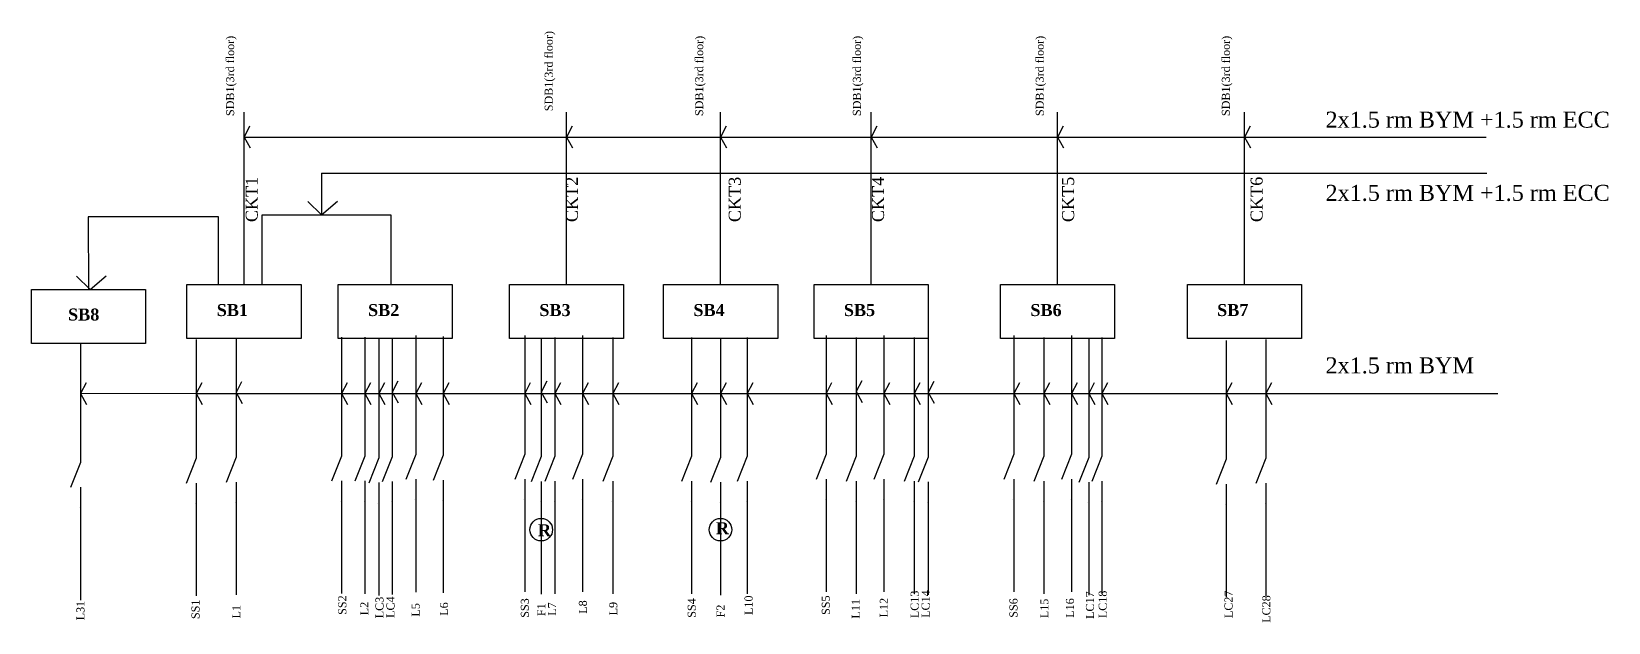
# Model space of a CAD drawing. Header units: inches. Extents: x -6149 to 7056, y -3395 to 4642.
# Drawn here: x -1013 to 958, y -915 to -177 of the extents above; entities that cross this region are included whole.
import ezdxf

# ---------------------------------------------------------------- set-up
doc = ezdxf.new("R2010")
doc.units = ezdxf.units.IN
doc.header["$MEASUREMENT"] = 0
doc.linetypes.add('ACAD_ISO02W100', pattern=[15, 12, -3])
doc.layers.add('Diagram', color=248, linetype='ACAD_ISO02W100')
doc.styles.get("Standard").update_dxf_attribs({"font": 'times.ttf', "height": 6})

# ---------------------------------------------------------------- blocks, each defined once
blk = doc.blocks.new('SWITCH')
at = {"layer": 'Diagram', "linetype": 'Continuous'}
for p, q in [((0, 0), (0, -135.5)), ((0, -135.5), (0, -148.5)), ((0, -148.5), (-12.5, -180)), ((0, -179.5), (0, -320.5)), ((-1, -205), (-1, -205))]:
    blk.add_line(p, q, dxfattribs=at)

msp = doc.modelspace()

# ---------------------------------------------------------------- linework, layer by layer
at = {"layer": 'Diagram', "linetype": 'Continuous'}
for p, q in [((-747.16974, -492.82569), (-747.16974, -277.82569)), ((-740.16974, -295.32569), (-747.16974, -308.82569)), ((-344.16974, -492.82569), (-344.16974, -277.82569)), ((-337.16974, -295.32569), (-344.16974, -308.82569)), ((-151.66973, -492.82569), (-151.66973, -277.82569)), ((-144.66973, -295.32569), (-151.66973, -308.82569)), ((36.33026, -492.82569), (36.33026, -277.82569)), ((43.33026, -295.32569), (36.33026, -308.82569)), ((269.33026, -492.82569), (269.33026, -277.82569)), ((276.33026, -295.32569), (269.33026, -308.82569)), ((502.70271, -492.82569), (502.70271, -277.82569)), ((509.70271, -295.32569), (502.70271, -308.82569)), ((-747.16974, -308.82569), (804.70271, -308.82569)), ((-747.16974, -308.82569), (-739.66974, -322.32569)), ((-344.16974, -308.82569), (-336.66974, -322.32569)), ((-151.66973, -308.82569), (-144.16973, -322.32569)), ((36.33026, -308.82569), (43.83026, -322.32569)), ((269.33026, -308.82569), (276.83026, -322.32569)), ((502.70271, -308.82569), (510.20271, -322.32569)), ((-650.29729, -353.82569), (805.70271, -353.82569)), ((-650.29729, -353.82569), (-650.29729, -405.82569)), ((-650.29729, -405.82569), (-667.29729, -389.32569)), ((-650.29729, -405.82569), (-630.29729, -388.82569)), ((-779, -408.5), (-942, -408.5)), ((-942, -408.5), (-941.37246, -499.25)), ((-779, -492.82569), (-779, -408.5)), ((-724.41974, -492.82569), (-724.41974, -405.82569)), ((-724.41974, -405.82569), (-563.91974, -405.82569)), ((-563.91974, -405.82569), (-563.91974, -492.82569)), ((-939.50001, -499.25), (-956.50001, -482.75)), ((-939.50001, -499.25), (-919.50001, -482.25)), ((-944.5, -615.82569), (-951.5, -629.32569)), ((-951.5, -629.32569), (-944, -642.82569)), ((-806.79729, -629.32569), (-951.3488, -629.59784)), ((-799.79729, -615.82569), (-806.79729, -629.32569)), ((-806.79729, -629.32569), (819.20271, -629.32569)), ((-806.79729, -629.32569), (-799.29729, -642.82569)), ((-750.14608, -614.57569), (-757.14608, -628.07569)), ((-757.14608, -628.07569), (-749.64608, -641.57569)), ((-618.42838, -615.82569), (-625.42838, -629.32569)), ((-625.42838, -629.32569), (-617.92838, -642.82569)), ((-589.07001, -615.82569), (-596.07001, -629.32569)), ((-596.07001, -629.32569), (-588.57001, -642.82569)), ((-571.79729, -615.82569), (-578.79729, -629.32569)), ((-578.79729, -629.32569), (-571.29729, -642.82569)), ((-555.16396, -613.9584), (-562.16396, -627.4584)), ((-562.16396, -627.4584), (-554.66396, -640.9584)), ((-525.53904, -615.82569), (-532.53904, -629.32569)), ((-532.53904, -629.32569), (-525.03904, -642.82569)), ((-491.22177, -615.82569), (-498.22177, -629.32569)), ((-498.22177, -629.32569), (-490.72177, -642.82569)), ((-389.49272, -615.82569), (-396.49272, -629.32569)), ((-396.49272, -629.32569), (-388.99272, -642.82569)), ((-368.79729, -613.82569), (-375.79729, -627.32569)), ((-375.79729, -627.32569), (-368.29729, -640.82569)), ((-351.68369, -615.82569), (-358.68369, -629.32569)), ((-358.68369, -629.32569), (-351.18369, -642.82569)), ((-317.22877, -615.82569), (-324.22877, -629.32569)), ((-324.22877, -629.32569), (-316.72877, -642.82569)), ((-279.41974, -615.82569), (-286.41974, -629.32569)), ((-286.41974, -629.32569), (-278.91974, -642.82569)), ((-180.91974, -615.82569), (-187.91974, -629.32569)), ((-187.91974, -629.32569), (-180.41974, -642.82569)), ((-144.79729, -615.82569), (-151.79729, -629.32569)), ((-151.79729, -629.32569), (-144.29729, -642.82569)), ((-111.41974, -615.82569), (-118.41974, -629.32569)), ((-118.41974, -629.32569), (-110.91974, -642.82569)), ((-12.99272, -615.82569), (-19.99272, -629.32569)), ((-19.99272, -629.32569), (-12.49272, -642.82569)), ((24.81631, -613.28634), (17.81631, -626.78634)), ((17.81631, -626.78634), (25.31631, -640.28634)), ((59.27123, -615.82569), (52.27123, -629.32569)), ((52.27123, -629.32569), (59.77123, -642.82569)), ((97.08026, -615.82569), (90.08026, -629.32569)), ((90.08026, -629.32569), (97.58026, -642.82569)), ((114.70271, -614.32569), (107.70271, -627.82569)), ((107.70271, -627.82569), (115.20271, -641.32569)), ((221.50728, -615.82569), (214.50728, -629.32569)), ((214.50728, -629.32569), (222.00728, -642.82569)), ((259.31631, -615.82569), (252.31631, -629.32569)), ((252.31631, -629.32569), (259.81631, -642.82569)), ((293.77123, -615.82569), (286.77123, -629.32569)), ((286.77123, -629.32569), (294.27123, -642.82569)), ((315.20271, -615.82569), (308.20271, -629.32569)), ((308.20271, -629.32569), (315.70271, -642.82569)), ((331.58026, -615.82569), (324.58026, -629.32569)), ((324.58026, -629.32569), (332.08026, -642.82569)), ((486.9869, -615.82569), (479.9869, -629.32569)), ((479.9869, -629.32569), (487.4869, -642.82569)), ((536.63811, -615.82569), (529.63811, -629.32569)), ((529.63811, -629.32569), (537.13811, -642.82569))]:
    msp.add_line(p, q, dxfattribs=at)
for points in [[(-1012.62246, -499.25), (-870.12246, -499.25), (-870.12246, -566.75), (-1012.62246, -566.75)], [(-818.41974, -492.82569), (-675.91974, -492.82569), (-675.91974, -560.32569), (-818.41974, -560.32569)], [(-629.41974, -492.82569), (-486.91974, -492.82569), (-486.91974, -560.32569), (-629.41974, -560.32569)], [(-415.41974, -492.82569), (-272.91974, -492.82569), (-272.91974, -560.32569), (-415.41974, -560.32569)], [(-222.91973, -492.82569), (-80.41973, -492.82569), (-80.41973, -560.32569), (-222.91973, -560.32569)], [(-34.91974, -492.82569), (107.58026, -492.82569), (107.58026, -560.32569), (-34.91974, -560.32569)], [(198.08026, -492.82569), (340.58026, -492.82569), (340.58026, -560.32569), (198.08026, -560.32569)], [(431.45271, -492.82569), (573.95271, -492.82569), (573.95271, -560.32569), (431.45271, -560.32569)]]:
    msp.add_lwpolyline(points, close=True, dxfattribs=at)
for centre in [(-375.79729, -799.32569), (-151.79729, -799.32569)]:
    msp.add_circle(centre, 14.12887, dxfattribs=at)

# ---------------------------------------------------------------- block references
for p in [(-951.3488, -566.75), (-806.79729, -561.57569), (-757.14608, -560.32569), (-625.42838, -558.78441), (-596.07001, -558.79408), (-578.79729, -561.07569), (-562.16396, -559.7084), (-532.53904, -556.79408), (-498.22177, -557.79408), (-396.49272, -556.55181), (-375.79729, -559.57569), (-358.68369, -559.03634), (-324.22877, -556.55181), (-286.41974, -559.03634), (-187.91974, -559.03634), (-151.79729, -560.57569), (-118.41974, -559.03634), (-19.99272, -556.55181), (17.81631, -559.03634), (52.27123, -556.55181), (90.08026, -559.03634), (107.70271, -560.07569), (214.50728, -556.55181), (252.31631, -559.03634), (286.77123, -556.55181), (308.20271, -560.57569), (324.58026, -559.03634), (479.9869, -562.89269), (529.63811, -561.64269)]:
    msp.add_blockref('SWITCH', p, dxfattribs=at)

# ---------------------------------------------------------------- texts
at = {"layer": 'Diagram', "attachment_point": 1, "rotation": 90}
for s, insert, char_height, width in [('\\pi-30,l30,t30;SDB1(3rd floor)', (-371.5, -276.5), 10, 151.5301455), ('\\pi-30,l30,t30;SDB1(3rd floor)', (-769.5, -282.5), 10, 151.5301455), ('\\pi-30,l30,t30;SDB1(3rd floor)', (-183.5, -282.5), 10, 151.5301455), ('\\pi-30,l30,t30;SDB1(3rd floor)', (13.5, -282.5), 10, 151.5301455), ('\\pi-30,l30,t30;SDB1(3rd floor)', (242, -282.5), 10, 151.5301455), ('\\pi-30,l30,t30;SDB1(3rd floor)', (474.5, -282.5), 10, 151.5301455), ('CKT1', (-745.06162, -414.98774), 15, 37), ('CKT2', (-345.06162, -414.98774), 15, 37), ('CKT3', (-141.56162, -414.98774), 15, 37), ('CKT4', (37.43838, -414.98774), 15, 37), ('CKT5', (274.93838, -414.98774), 15, 37), ('CKT6', (510.43838, -414.98774), 15, 37), ('SS2', (-629.31235, -905.76661), 10, 37), ('LC3', (-582.90487, -909.98751), 10, 37), ('LC4', (-569.19644, -909.55568), 10, 37), ('SS3', (-401.31236, -909.39386), 10, 37), ('SS4', (-192.81236, -909.39386), 10, 37), ('L10', (-121.81236, -905.89386), 10, 37), ('SS5', (-25.31236, -905.89386), 10, 37), ('L12', (47.18764, -908.89386), 10, 37), ('LC13', (85.68764, -909.89386), 10, 37), ('LC14', (99.39607, -909.46203), 10, 37), ('SS6', (209.18764, -909.39386), 10, 37), ('L15', (247.68764, -909.89386), 10, 37), ('L16', (279.68764, -909.39386), 10, 37), ('LC17', (304.68764, -910.89386), 10, 37), ('LC18', (320.68764, -909.89386), 10, 37), ('LC27', (477.83788, -909.75848), 10, 37), ('LC28', (525.09939, -915.71086), 10, 37), ('L31', (-956.51505, -912.56749), 10, 37), ('SS1', (-812.75136, -911.00478), 10, 37), ('L1', (-761.81235, -910.26661), 10, 37), ('L2', (-601.81235, -906.26661), 10, 37), ('L5', (-537.81236, -907.89386), 10, 37), ('L6', (-502.31236, -906.89386), 10, 37), ('F1', (-380.81236, -907.39386), 10, 37), ('L7', (-367.32743, -906.96203), 10, 37), ('L8', (-328.81236, -904.39386), 10, 37), ('L9', (-290.81236, -906.39386), 10, 37), ('F2', (-156.81236, -908.89386), 10, 37), ('L11', (12.18764, -910.39386), 10, 37)]:
    msp.add_mtext(s, dxfattribs=dict(at, insert=insert, char_height=char_height, width=width))
at = {"layer": 'Diagram', "linetype": 'Continuous', "attachment_point": 1}
for s, insert, char_height, width in [('2x1.5 rm BYM +1.5 rm ECC', (604, -277), 20, 415.5), ('2x1.5 rm BYM +1.5 rm ECC', (604, -368.5), 20, 415.5), ('{\\fTimes New Roman|b1|i0|c0|p18;SB8}', (-967, -523), 15, 185), ('{\\fTimes New Roman|b1|i0|c0|p18;SB1}', (-781.19203, -517.4033), 15, 185), ('{\\fTimes New Roman|b1|i0|c0|p18;SB2}', (-592.19203, -517.4033), 15, 185), ('{\\fTimes New Roman|b1|i0|c0|p18;SB3}', (-378.19203, -517.4033), 15, 185), ('{\\fTimes New Roman|b1|i0|c0|p18;SB4}', (-185.69203, -517.4033), 15, 185), ('{\\fTimes New Roman|b1|i0|c0|p18;SB5}', (2.30797, -517.4033), 15, 185), ('{\\fTimes New Roman|b1|i0|c0|p18;SB6}', (235.30797, -517.4033), 15, 185), ('{\\fTimes New Roman|b1|i0|c0|p18;SB7}', (468.68042, -517.4033), 15, 185), ('2x1.5 rm BYM', (604, -584), 20, 415.5), ('{\\fTimes New Roman|b1|i0|c0|p18;R}', (-379.93876, -792.52442), 15, 21.2034511), ('{\\fTimes New Roman|b1|i0|c0|p18;R}', (-157.59071, -789.98688), 15, 21.2034511)]:
    msp.add_mtext(s, dxfattribs=dict(at, insert=insert, char_height=char_height, width=width))

doc.saveas('drawing.dxf')
